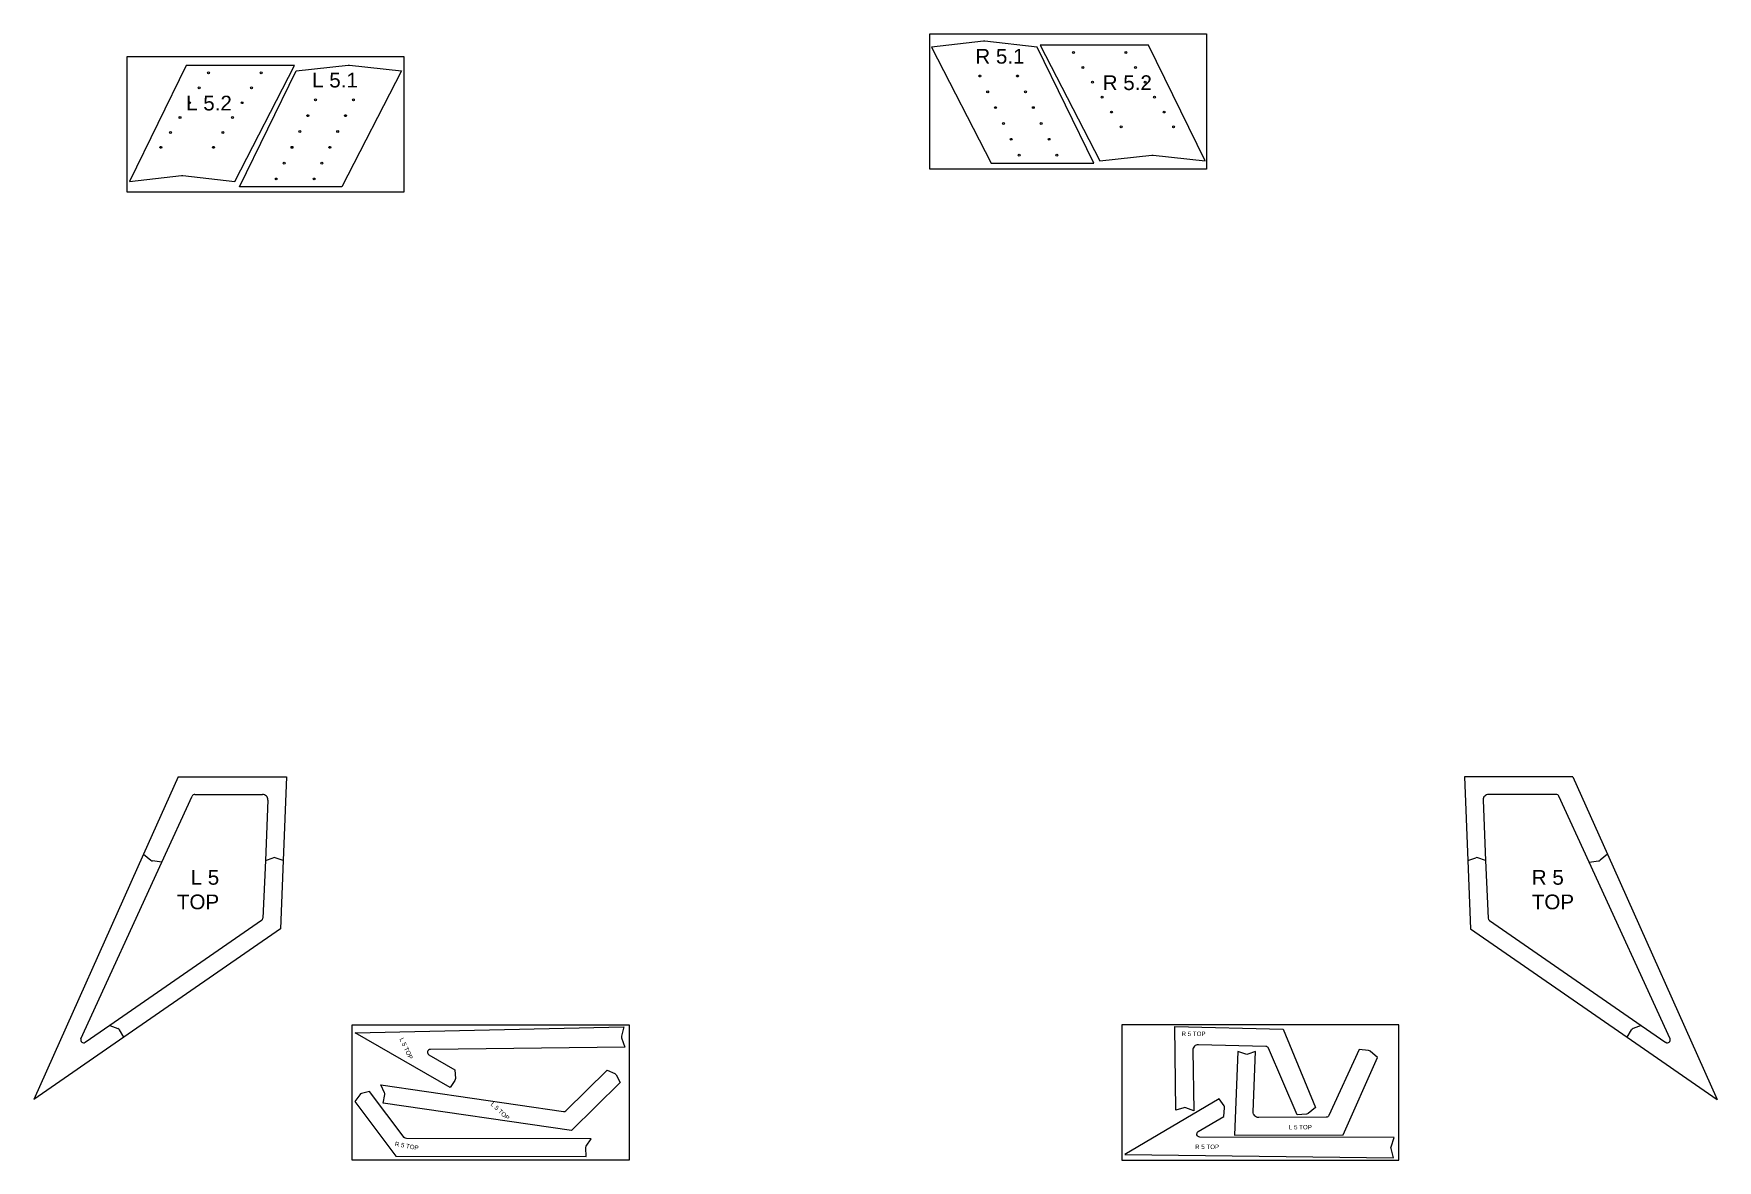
# Model space of a CAD drawing. Header units: inches. Extents: x 14 to 586, y 2 to 385.
import ezdxf

# ---------------------------------------------------------------- set-up
doc = ezdxf.new("R2010")
doc.units = ezdxf.units.IN
doc.header["$MEASUREMENT"] = 0
doc.layers.add('Annotation', color=7, linetype='Continuous', lineweight=9)
doc.layers.add('Drilling', color=3, linetype='Continuous', lineweight=13)
doc.layers.add('layout', color=10, linetype='Continuous')
doc.styles.get("Standard").update_dxf_attribs({"font": 'Arial.ttf'})

msp = doc.modelspace()

# ---------------------------------------------------------------- linework, layer by layer
at = {"color": 7, "linetype": 'Continuous', "lineweight": 15}
for p, q in [((339.06, 340.95), (373.5, 340.95)), ((62.91, 132.56), (99.72, 132.56)), ((99.72, 132.56), (98.57, 104.15)), ((499.8, 132.56), (500.95, 104.15)), ((536.61, 132.56), (499.8, 132.56)), ((68.58, 126.56), (91.53, 126.56)), ((530.94, 126.56), (508, 126.56)), ((93.39, 124.66), (92.53, 104.15)), ((506.13, 124.66), (507, 104.15)), ((92.53, 104.15), (91.7, 84.6)), ((98.57, 104.15), (97.63, 80.91)), ((500.95, 104.15), (501.89, 80.91)), ((507, 104.15), (507.82, 84.6)), ((91.27, 83.8), (39.7, 48.16)), ((97.63, 80.91), (44.47, 44.16)), ((501.89, 80.91), (555.05, 44.16)), ((508.26, 83.8), (559.83, 48.16)), ((39.7, 48.16), (31.37, 42.4)), ((559.83, 48.16), (568.15, 42.4)), ((44.47, 44.16), (13.84, 23)), ((555.05, 44.16), (585.68, 23))]:
    msp.add_line(p, q, dxfattribs=at)
for p, q in [((62.91, 132.56), (51.16, 106.32)), ((536.61, 132.56), (548.36, 106.32)), ((57.41, 103.62), (67.67, 125.98)), ((542.11, 103.62), (531.85, 125.98)), ((51.16, 106.32), (13.84, 23)), ((29.89, 43.64), (57.41, 103.62)), ((51.16, 106.32), (53.64, 104.21)), ((57.41, 103.62), (54.18, 103.98)), ((92.53, 104.15), (95.22, 105.09)), ((98.57, 104.15), (95.88, 105.09)), ((500.95, 104.15), (503.64, 105.09)), ((507, 104.15), (504.3, 105.09)), ((542.11, 103.62), (545.34, 103.98)), ((569.63, 43.64), (542.11, 103.62)), ((548.36, 106.32), (545.88, 104.21)), ((548.36, 106.32), (585.68, 23)), ((39.7, 48.16), (42.45, 47.09)), ((44.47, 44.16), (42.94, 46.68)), ((555.05, 44.16), (556.58, 46.68)), ((559.83, 48.16), (557.08, 47.09))]:
    msp.add_line(p, q)
for points in [[(318.81, 380.31), (339.06, 340.95), (373.87, 340.95), (354.62, 380.31), (336.94, 382.3, 0.057656), (336.48, 382.3)], [(375.9, 341.65), (393.57, 343.64, -0.057656), (394.03, 343.64), (411.7, 341.65), (392.45, 381.01), (355.65, 381.01)]]:
    msp.add_lwpolyline(points, format="xyb", close=True, dxfattribs=at)
for points in [[(102.43, 374.08), (65.63, 374.08), (46.38, 334.72), (64.05, 336.7, -0.057656), (64.51, 336.7), (82.18, 334.72)], [(83.75, 332.85), (103, 372.21), (120.68, 374.2, -0.057656), (121.14, 374.2), (138.81, 372.21), (118.55, 332.85), (84.11, 332.85)], [(148.59, 39.99, 0.762132), (148.1, 38.12), (156.87, 33.06), (157.08, 30.12, -0.165038), (156.92, 29.5), (155.3, 27.04), (123.06, 45.65), (214.34, 47.61), (213.49, 44.47, 0.150146), (213.51, 43.88), (214.57, 40.8)], [(133.12, 24.65, 0.165038), (133.04, 25.29), (131.75, 27.94), (193.78, 18.88, 0.241701), (194.64, 19.18), (208.57, 32.91), (211.18, 31.77, -0.170184), (211.66, 31.32), (212.99, 28.79), (196.47, 12.43), (132.52, 21.76)], [(201.36, 6.58, -0.165038), (201.53, 7.2), (203.19, 9.63), (140.5, 9.72, -0.241701), (139.69, 10.14), (127.92, 25.76), (125.17, 25.01, 0.170184), (124.62, 24.63), (122.94, 22.33), (136.9, 3.73), (201.52, 3.63)], [(409.91, 10.24, -0.762132), (409.4, 12.1), (418.12, 17.24), (418.31, 20.18, 0.165038), (418.14, 20.81), (416.5, 23.25), (384.43, 4.34), (475.72, 3.23), (474.85, 6.37, -0.150146), (474.86, 6.96), (475.9, 10.04)]]:
    msp.add_lwpolyline(points, format="xyb", close=True)
for points in [[(407.5, 39.72), (407.84, 19.19), (405.18, 20.21, 0.170184), (404.52, 20.22), (401.8, 19.35), (401.39, 47.78), (438.18, 46.83), (449.25, 20.3), (446.72, 18.26, -0.150146), (446.17, 18.04), (442.93, 17.76), (433.25, 40.38, 0.292894), (432.36, 40.98), (409.42, 41.57, 0.419335), (407.5, 39.72)], [(428.05, 18.79), (428.87, 39.31), (426.18, 38.36, -0.170184), (425.52, 38.35), (422.82, 39.29), (421.75, 10.87), (458.56, 10.97), (470.24, 37.24), (467.75, 39.35, 0.150146), (467.21, 39.58), (463.98, 39.93), (453.78, 17.54, -0.292894), (452.87, 16.96), (429.93, 16.9, -0.419335), (428.05, 18.79)]]:
    msp.add_lwpolyline(points, format="xyb", dxfattribs=at)
for centre, radius, start, end in [((68.58, 125.56), 1, 90, 155.3), ((91.53, 124.69), 1.87, 359, 90), ((508, 124.69), 1.87, 90, 181), ((530.94, 125.56), 1, 24.7, 90), ((90.7, 84.62), 1, 304.6487, 359), ((508.82, 84.62), 1, 181, 235.3513), ((30.8, 43.23), 1, 155.4, 304.6487), ((568.72, 43.23), 1, 235.3513, 24.6)]:
    msp.add_arc(centre, radius, start, end, dxfattribs=at)
for centre, start, end in [((54.29, 104.97), 229.5342, 263.69), ((95.55, 104.15), 70.6834, 109.3166), ((503.97, 104.15), 70.6834, 109.3166), ((545.24, 104.97), 276.31, 310.4658), ((42.08, 46.16), 31.3329, 68.8188), ((557.44, 46.16), 111.1812, 148.6671)]:
    msp.add_arc(centre, 1, start, end)
at = {"layer": 'Drilling'}
for centre in [(366.99, 378.49), (384.84, 378.49), (73.25, 371.55), (91.09, 371.55), (370.23, 373.43), (388.07, 373.43), (70.01, 366.5), (87.85, 366.5), (335.2, 370.51), (348.03, 370.51), (373.47, 368.38), (391.31, 368.38), (66.77, 361.45), (84.61, 361.45), (109.59, 362.41), (122.42, 362.41), (337.86, 365.14), (350.7, 365.14), (376.7, 363.33), (394.55, 363.33), (63.54, 356.39), (81.38, 356.39), (106.92, 357.04), (119.76, 357.04), (340.53, 359.76), (343.2, 354.39), (353.37, 359.76), (356.04, 354.39), (379.94, 358.28), (397.78, 358.28), (60.3, 351.34), (78.14, 351.34), (104.25, 351.66), (117.09, 351.66), (345.86, 349.01), (358.7, 349.01), (383.18, 353.23), (401.02, 353.23), (57.06, 346.29), (74.9, 346.29), (101.58, 346.29), (114.42, 346.29), (348.53, 343.64), (361.37, 343.64), (98.92, 340.92), (111.75, 340.92), (96.25, 335.54), (109.09, 335.54)]:
    msp.add_circle(centre, 0.323, dxfattribs=at)
at = {"layer": 'layout'}
for points in [[(412.18, 384.88), (412.18, 338.88), (318.18, 338.88), (318.18, 384.88)], [(139.57, 377.11), (139.57, 331.11), (45.57, 331.11), (45.57, 377.11)], [(216.05, 48.34), (216.05, 2.34), (122.05, 2.34), (122.05, 48.34)], [(383.47, 48.34), (383.47, 2.34), (477.47, 2.34), (477.47, 48.34)]]:
    msp.add_lwpolyline(points, close=True, dxfattribs=at)

# ---------------------------------------------------------------- texts
at = {"layer": 'Annotation'}
for s, width, insert, char_height, attachment_point in [('R 5.1', 17.2046, (333.67, 379.71), 5, 1), ('L 5.1', 19.4725, (123.95, 371.62), 5, 3), ('R 5.2', 17.4259, (376.93, 370.74), 5, 1), ('L 5.2', 17.2118, (81.15, 363.81), 5, 3), ('L 5 TOP', 13.2209, (76.85, 100.92), 5, 3), ('R 5 TOP', 13.2209, (522.67, 100.92), 5, 1), ('R 5 TOP', 13.2209, (403.71, 46.04), 1.5, 1), ('L 5 TOP', 13.2209, (440.17, 14.36), 1.5, 1), ('R 5 TOP', 13.2209, (408.32, 7.67), 1.5, 1)]:
    msp.add_mtext_dynamic_manual_height_columns(s, width=width, gutter_width=1, heights=[0], dxfattribs=dict(at, insert=insert, char_height=char_height, attachment_point=attachment_point))
at = {"layer": 'Annotation', "char_height": 1.5, "attachment_point": 1}
for s, insert, rotation in [('L 5 TOP', (139.38, 44.17), 295.3567), ('L 5 TOP', (169.92, 22.28), 317.0444), ('R 5 TOP', (136.7, 8.71), 349.4922)]:
    msp.add_mtext_dynamic_manual_height_columns(s, width=13.2209, gutter_width=1, heights=[0], dxfattribs=dict(at, insert=insert, rotation=rotation))

doc.saveas('drawing.dxf')
